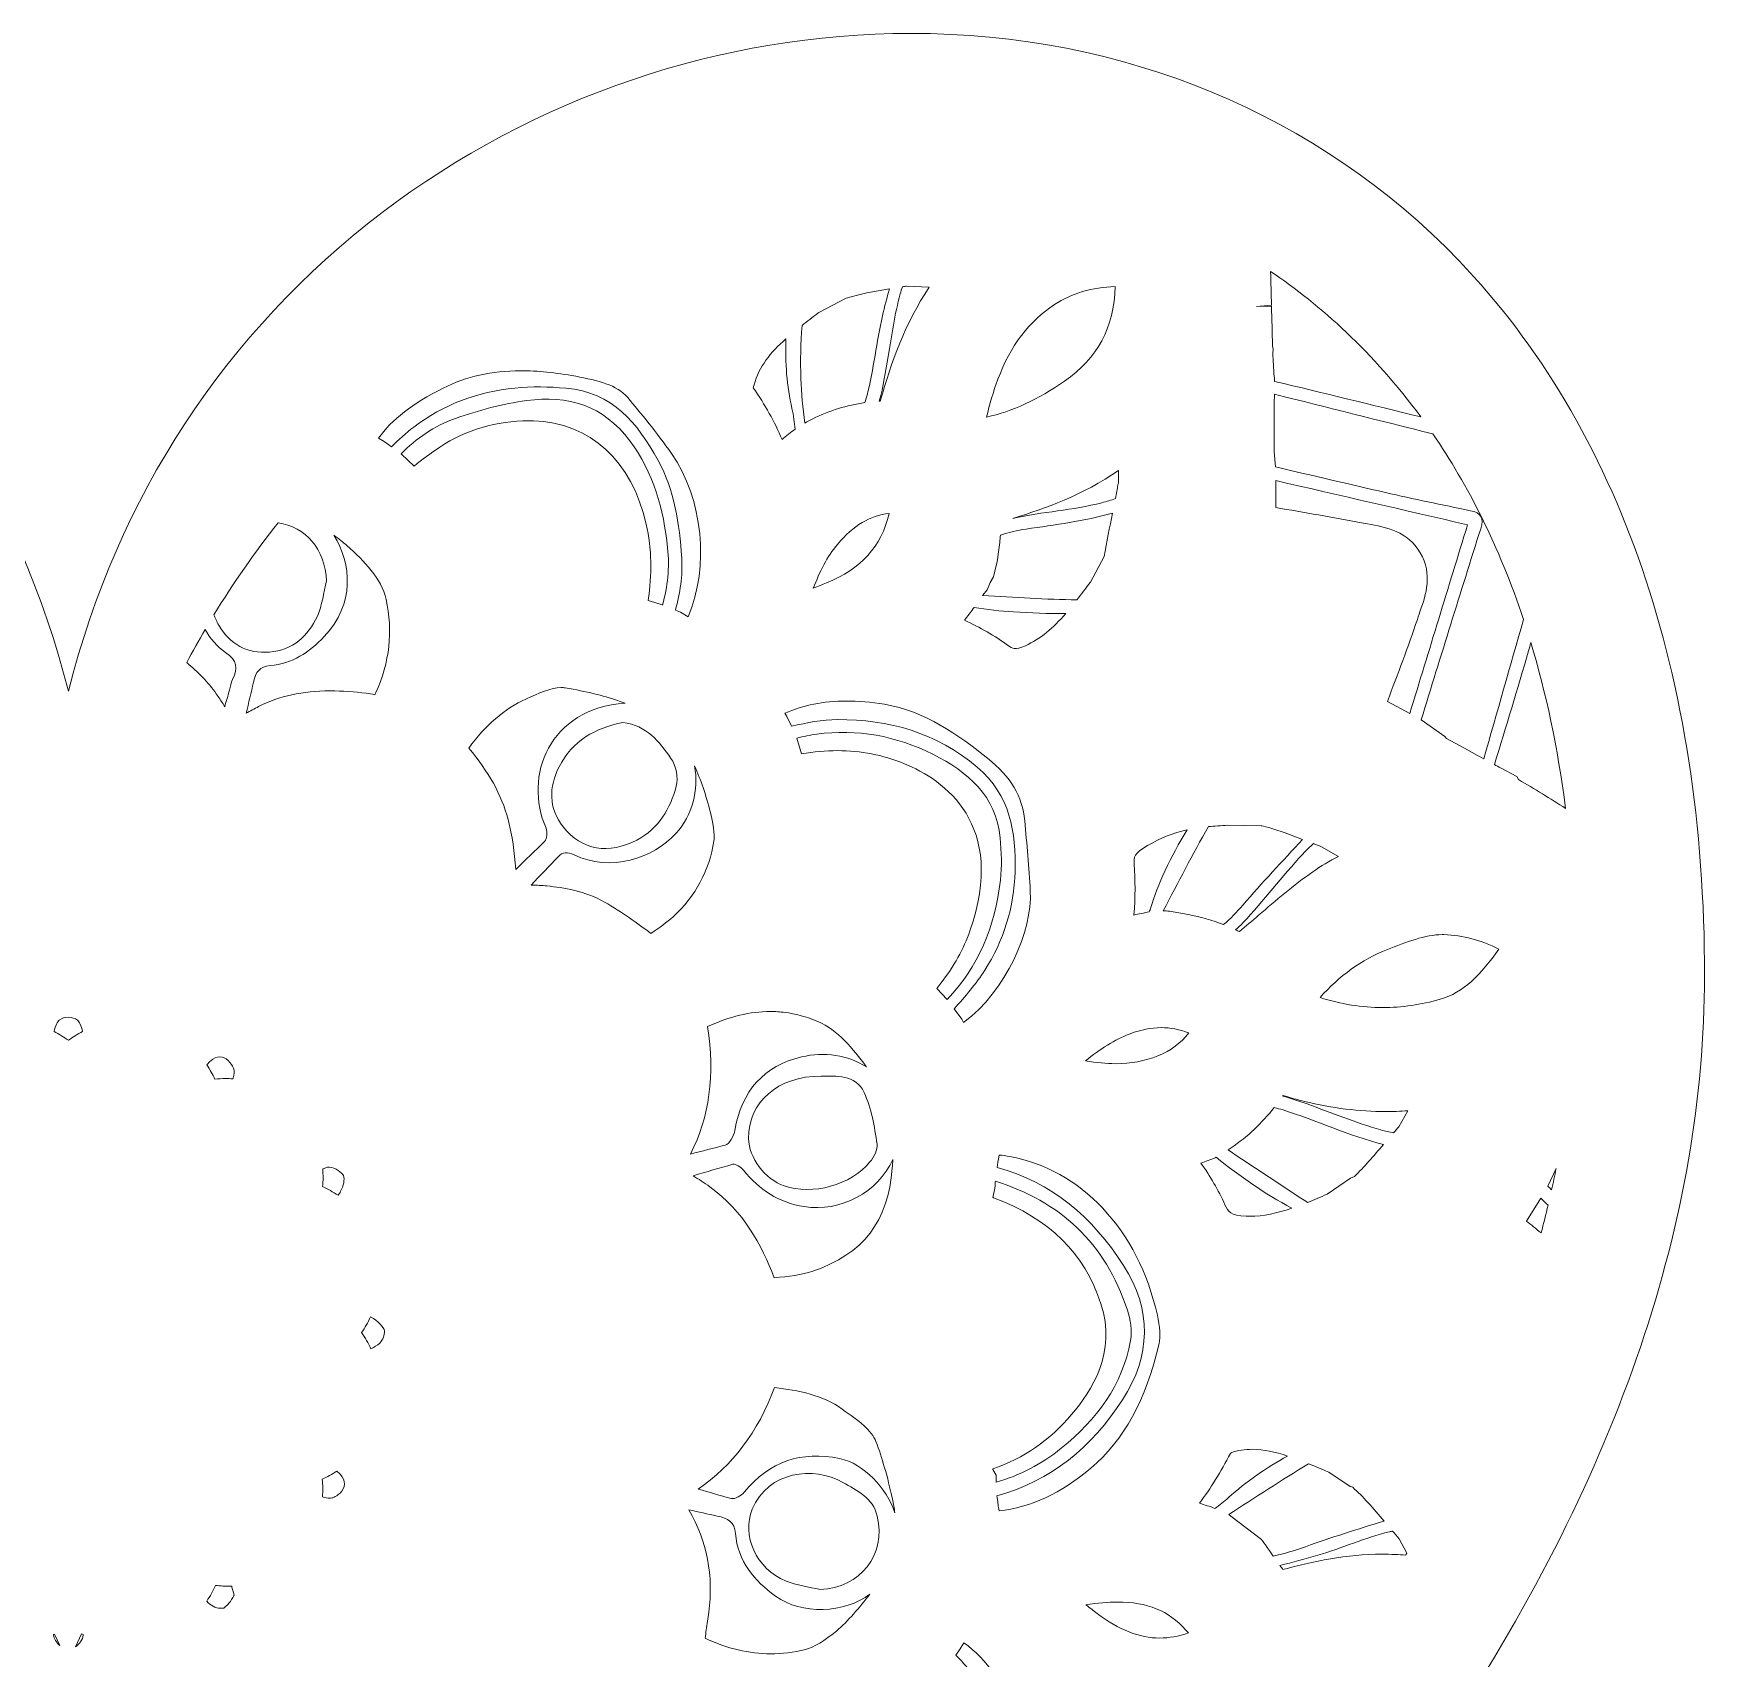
# Model space of a CAD drawing. Extents: x 12 to 8996, y -931 to -69.
# Drawn here: x 7353.6 to 7852.4, y -554 to -68.6 of the extents above; entities that cross this region are included whole.
import ezdxf

# ---------------------------------------------------------------- set-up
doc = ezdxf.new("R2010")
doc.units = 0
doc.header["$MEASUREMENT"] = 0
doc.layers.add('Layer 1', color=7, linetype='Continuous')

msp = doc.modelspace()

# ---------------------------------------------------------------- linework, layer by layer
at = {"layer": 'Layer 1', "lineweight": 0}
for points, knots in [([(7779.1, -136.52), (7737.12, -92.73), (7678.98, -68.61), (7615.41, -68.61), (7559.01, -68.61), (7502.99, -87.62), (7457.65, -122.14), (7410.88, -157.75), (7378.64, -207.02), (7364, -265.08), (7349.36, -207.03), (7317.12, -157.77), (7270.34, -122.15), (7225.01, -87.64), (7168.98, -68.62), (7112.59, -68.61), (7112.59, -68.61), (7112.54, -68.61), (7112.54, -68.61), (7048.99, -68.61), (6990.87, -92.72), (6948.89, -136.51), (6900.95, -186.52), (6875.61, -260.36), (6875.61, -350.03), (6875.61, -422.61), (6901.29, -498.34), (6951.94, -575.11), (6992.37, -636.41), (7048.73, -698.52), (7119.45, -759.71), (7239.78, -863.84), (7361.71, -930.15), (7362.92, -930.81), (7362.92, -930.81), (7364, -931.39), (7364, -931.39), (7364, -931.39), (7365.07, -930.81), (7365.07, -930.81), (7366.29, -930.15), (7488.22, -863.84), (7608.55, -759.71), (7679.27, -698.52), (7735.63, -636.41), (7776.06, -575.11), (7826.71, -498.34), (7852.39, -422.61), (7852.39, -350.03), (7852.39, -260.37), (7827.05, -186.54), (7779.1, -136.52)], [0, 0, 0, 0, 1, 1, 1, 2, 2, 2, 3, 3, 3, 4, 4, 4, 5, 5, 5, 6, 6, 6, 7, 7, 7, 8, 8, 8, 9, 9, 9, 10, 10, 10, 11, 11, 11, 12, 12, 12, 13, 13, 13, 14, 14, 14, 15, 15, 15, 16, 16, 16, 17, 17, 17, 17]), ([(7614.13, -144.06), (7614.13, -144.06), (7620.99, -144.43), (7620.99, -144.43), (7613.7, -155.15), (7609.66, -166.94), (7606.35, -178.4), (7606.25, -178.41), (7606.15, -178.41), (7606.05, -178.42), (7607.27, -174.05), (7607.91, -169.57), (7608.68, -165.12), (7609.76, -158.86), (7610.64, -152.53), (7612.3, -146.42), (7612.5, -145.68), (7612.72, -144.96), (7612.96, -144.26), (7613.35, -144.19), (7613.75, -144.13), (7614.13, -144.06)], [0, 0, 0, 0, 1, 1, 1, 2, 2, 2, 3, 3, 3, 4, 4, 4, 5, 5, 5, 6, 6, 6, 7, 7, 7, 7]), ([(7661.33, -172.45), (7653.42, -177.97), (7645.76, -181.52), (7638.08, -183.21), (7638.95, -179.43), (7640.08, -175.64), (7641.48, -171.87), (7645.17, -161.93), (7650.85, -154.44), (7658.37, -149.58), (7663.55, -146.24), (7669.5, -144.47), (7676.51, -144.2), (7676.03, -156.69), (7671.25, -165.51), (7661.33, -172.45)], [0, 0, 0, 0, 1, 1, 1, 2, 2, 2, 3, 3, 3, 4, 4, 4, 5, 5, 5, 5]), ([(7724.06, -172.55), (7724.06, -172.55), (7724.07, -172.16), (7724.07, -172.16), (7724.07, -172.16), (7723.98, -171.51), (7723.98, -171.51), (7723.92, -171.03), (7723.85, -170.55), (7723.82, -170.11), (7723.79, -169.62), (7723.78, -169.14), (7723.76, -168.62), (7723.73, -167.78), (7723.69, -166.93), (7723.63, -166.09), (7723.59, -165.48), (7723.54, -164.83), (7723.55, -164.24), (7723.55, -164.24), (7723.59, -162.88), (7723.59, -162.88), (7723.59, -162.88), (7723.42, -161.9), (7723.42, -161.9), (7723.35, -157.97), (7723.24, -154.05), (7723.13, -150.04), (7723.13, -150.04), (7718.6, -150.17), (7718.6, -150.17), (7718.6, -150.17), (7723.12, -149.78), (7723.12, -149.78), (7723.03, -146.46), (7722.93, -143.07), (7722.86, -139.7), (7737.71, -149.76), (7753.5, -163.78), (7767.7, -183.17), (7753.18, -179.53), (7738.63, -176.03), (7724.06, -172.55)], [0, 0, 0, 0, 1, 1, 1, 2, 2, 2, 3, 3, 3, 4, 4, 4, 5, 5, 5, 6, 6, 6, 7, 7, 7, 8, 8, 8, 9, 9, 9, 10, 10, 10, 11, 11, 11, 12, 12, 12, 13, 13, 13, 14, 14, 14, 14]), ([(7587.75, -152.15), (7587.75, -152.15), (7588.04, -151.93), (7588.04, -151.93), (7588.04, -151.93), (7596.14, -147.72), (7596.14, -147.72), (7600.02, -146.42), (7604.61, -145.65), (7609.06, -144.92), (7608.34, -147.58), (7607.64, -150.25), (7607.02, -152.93), (7605.22, -160.79), (7604.4, -168.89), (7602.39, -176.7), (7602.2, -177.44), (7601.96, -178.17), (7601.74, -178.89), (7596.4, -179.64), (7591.2, -181.22), (7586.23, -183.7), (7585.43, -184.1), (7584.63, -184.54), (7583.85, -184.99), (7583.26, -180.53), (7582.78, -176.1), (7582.64, -171.66), (7582.47, -166.4), (7582.61, -161.1), (7583, -155.83), (7584.51, -154.64), (7586.07, -153.43), (7587.75, -152.15)], [0, 0, 0, 0, 1, 1, 1, 2, 2, 2, 3, 3, 3, 4, 4, 4, 5, 5, 5, 6, 6, 6, 7, 7, 7, 8, 8, 8, 9, 9, 9, 10, 10, 10, 11, 11, 11, 11]), ([(7579.98, -180.64), (7580.46, -182.76), (7580.78, -184.82), (7580.95, -186.84), (7579.6, -187.77), (7578.28, -188.77), (7577.03, -189.85), (7574.78, -184.62), (7571.96, -179.55), (7568.45, -174.44), (7568.48, -174.25), (7568.55, -173.96), (7568.66, -173.57), (7570.17, -168.11), (7573.5, -163.97), (7578.18, -159.82), (7577.92, -166.93), (7578.45, -173.89), (7579.98, -180.64)], [0, 0, 0, 0, 1, 1, 1, 2, 2, 2, 3, 3, 3, 4, 4, 4, 5, 5, 5, 6, 6, 6, 6]), ([(7499.04, -169.36), (7504.04, -169.36), (7509.41, -169.9), (7515.46, -171.02), (7522.04, -172.24), (7527.74, -173.55), (7530.95, -177.35), (7534.77, -181.87), (7539.71, -187.86), (7544.02, -194.07), (7553.49, -207.7), (7555.38, -227.85), (7549.03, -242.84), (7549.03, -242.84), (7546.76, -241.5), (7546.76, -241.5), (7546.76, -241.5), (7545.18, -240.86), (7545.18, -240.86), (7546.61, -235.77), (7547.44, -230.58), (7547.08, -225.22), (7546.41, -215.18), (7544.98, -205.15), (7540.03, -196.13), (7533.95, -185.08), (7526.35, -175.66), (7512.52, -174.55), (7507.47, -174.15), (7502.33, -174.03), (7497.31, -174.52), (7486.23, -175.6), (7475.95, -179.43), (7467.14, -186.16), (7464.79, -187.96), (7462.6, -189.98), (7460.43, -192.08), (7460.43, -192.08), (7458.26, -190.48), (7458.26, -190.48), (7458.26, -190.48), (7456.56, -189.52), (7456.56, -189.52), (7460.62, -183.9), (7466.75, -179.17), (7475.83, -174.56), (7482.71, -171.06), (7490.31, -169.36), (7499.04, -169.36)], [0, 0, 0, 0, 1, 1, 1, 2, 2, 2, 3, 3, 3, 4, 4, 4, 5, 5, 5, 6, 6, 6, 7, 7, 7, 8, 8, 8, 9, 9, 9, 10, 10, 10, 11, 11, 11, 12, 12, 12, 13, 13, 13, 14, 14, 14, 15, 15, 15, 16, 16, 16, 16]), ([(7479.56, -183.59), (7486.45, -181.19), (7493.63, -179.22), (7500.84, -178.25), (7513.05, -176.61), (7523.71, -179.66), (7531.56, -190.25), (7538.67, -199.85), (7541.66, -210.6), (7542.88, -222.24), (7543.51, -228.21), (7542.83, -233.84), (7541.38, -239.32), (7541.38, -239.32), (7541.35, -239.3), (7541.35, -239.3), (7541.35, -239.3), (7537.02, -238), (7537.02, -238), (7538.31, -230.23), (7538.14, -222.57), (7536.49, -215.19), (7532.28, -196.3), (7519.69, -184.76), (7502.82, -184.33), (7502.38, -184.32), (7501.93, -184.31), (7501.49, -184.31), (7491.79, -184.31), (7482.83, -186.95), (7474.88, -192.15), (7472.11, -193.96), (7469.55, -195.93), (7467.23, -197.82), (7467.23, -197.82), (7463.42, -194.28), (7463.42, -194.28), (7463.42, -194.28), (7463.3, -194.19), (7463.3, -194.19), (7467.91, -189.57), (7473.16, -185.82), (7479.56, -183.59)], [0, 0, 0, 0, 1, 1, 1, 2, 2, 2, 3, 3, 3, 4, 4, 4, 5, 5, 5, 6, 6, 6, 7, 7, 7, 8, 8, 8, 9, 9, 9, 10, 10, 10, 11, 11, 11, 12, 12, 12, 13, 13, 13, 14, 14, 14, 14]), ([(7798.35, -243.64), (7794.4, -257.49), (7790.45, -271.35), (7786.48, -285.25), (7786.48, -285.25), (7784.63, -284.24), (7784.63, -284.24), (7784.63, -284.24), (7780.55, -282.02), (7780.55, -282.02), (7780.55, -282.02), (7775.38, -279.17), (7775.38, -279.17), (7775.38, -279.17), (7774.9, -278.6), (7774.9, -278.6), (7774.9, -278.6), (7767.8, -273.6), (7767.8, -273.6), (7773.68, -254.56), (7779.56, -235.52), (7785.59, -216.53), (7786.64, -213.22), (7785.7, -211.81), (7782.47, -211.15), (7774, -209.42), (7765.55, -207.65), (7757.13, -205.72), (7746.23, -203.22), (7735.34, -200.65), (7724.31, -198.06), (7724.31, -198.06), (7723.97, -193.61), (7723.97, -193.61), (7723.97, -193.61), (7723.97, -179.18), (7723.97, -179.18), (7723.97, -179.18), (7724.01, -176.36), (7724.01, -176.36), (7739.78, -180.32), (7755.53, -184.27), (7771.29, -188.23), (7781.68, -203.42), (7791.06, -221.69), (7798.35, -243.64)], [0, 0, 0, 0, 1, 1, 1, 2, 2, 2, 3, 3, 3, 4, 4, 4, 5, 5, 5, 6, 6, 6, 7, 7, 7, 8, 8, 8, 9, 9, 9, 10, 10, 10, 11, 11, 11, 12, 12, 12, 13, 13, 13, 14, 14, 14, 15, 15, 15, 15]), ([(7677.42, -202.89), (7677.42, -202.89), (7677.3, -203.34), (7677.3, -203.34), (7677.3, -203.34), (7677.14, -204.31), (7677.14, -204.31), (7677.14, -204.31), (7676.53, -207.53), (7676.53, -207.53), (7675.28, -207.98), (7673.94, -208.39), (7672.48, -208.78), (7663.87, -211.05), (7654.76, -211.44), (7645.94, -213.47), (7646.04, -213.43), (7646.12, -213.37), (7646.22, -213.34), (7655.41, -210.58), (7666.77, -206.54), (7677.49, -199.14), (7677.49, -199.45), (7677.5, -199.76), (7677.5, -200.08), (7677.5, -200.97), (7677.5, -202.46), (7677.42, -202.89)], [0, 0, 0, 0, 1, 1, 1, 2, 2, 2, 3, 3, 3, 4, 4, 4, 5, 5, 5, 6, 6, 6, 7, 7, 7, 8, 8, 8, 9, 9, 9, 9]), ([(7781.64, -215.36), (7775.89, -234.14), (7770.18, -252.81), (7764.4, -271.73), (7764.4, -271.73), (7757.71, -268.13), (7757.71, -268.13), (7760.89, -259.8), (7763.9, -251.91), (7766.66, -243.61), (7766.94, -242.76), (7767.52, -241.08), (7767.52, -241.08), (7769.2, -236.22), (7771.29, -230.18), (7767.55, -223.76), (7763.78, -217.3), (7757.4, -216.12), (7751.78, -215.08), (7751.78, -215.08), (7750, -214.75), (7750, -214.75), (7741.44, -213.13), (7732.84, -211.67), (7724.37, -210.23), (7724.37, -210.23), (7724.37, -202.16), (7724.37, -202.16), (7743.77, -206.63), (7762.73, -211), (7781.64, -215.36)], [0, 0, 0, 0, 1, 1, 1, 2, 2, 2, 3, 3, 3, 4, 4, 4, 5, 5, 5, 6, 6, 6, 7, 7, 7, 8, 8, 8, 9, 9, 9, 10, 10, 10, 10]), ([(7608.99, -211.97), (7608.99, -211.99), (7608.98, -212.01), (7608.98, -212.03), (7606.7, -221.82), (7600.59, -228.59), (7590.29, -232.73), (7589.04, -233.23), (7587.73, -233.75), (7586.34, -234.28), (7588.28, -229.36), (7590.5, -224.87), (7593.58, -221.22), (7598.4, -215.53), (7603.24, -212.6), (7608.99, -211.97)], [0, 0, 0, 0, 1, 1, 1, 2, 2, 2, 3, 3, 3, 4, 4, 4, 5, 5, 5, 5]), ([(7673.14, -224.84), (7673.14, -224.84), (7669.06, -232.53), (7669.06, -232.53), (7667.68, -234.39), (7666.37, -236.13), (7665.07, -237.79), (7655.81, -237.63), (7646.51, -237.09), (7636.9, -236.49), (7636.9, -236.49), (7636.96, -236.35), (7636.96, -236.35), (7637.33, -235.9), (7638.4, -234.62), (7638.4, -234.62), (7638.4, -234.62), (7639.2, -232.58), (7639.2, -232.58), (7639.2, -232.58), (7640.12, -230.88), (7640.12, -230.88), (7640.12, -230.88), (7640.51, -229.21), (7640.51, -229.21), (7640.51, -229.21), (7640.86, -227.95), (7640.86, -227.95), (7641.29, -226.42), (7641.42, -225.13), (7641.51, -224.24), (7641.51, -224.24), (7641.53, -224.11), (7641.53, -224.11), (7641.53, -224.11), (7641.68, -223.46), (7641.68, -223.46), (7641.68, -223.46), (7641.99, -220.65), (7641.99, -220.65), (7642.07, -219.83), (7642.15, -219.15), (7642.21, -218.49), (7644.68, -217.67), (7647.24, -217.04), (7649.92, -216.64), (7658.51, -215.35), (7667.16, -214.24), (7675.69, -211.88), (7674.8, -216.12), (7673.91, -220.46), (7673.14, -224.84)], [0, 0, 0, 0, 1, 1, 1, 2, 2, 2, 3, 3, 3, 4, 4, 4, 5, 5, 5, 6, 6, 6, 7, 7, 7, 8, 8, 8, 9, 9, 9, 10, 10, 10, 11, 11, 11, 12, 12, 12, 13, 13, 13, 14, 14, 14, 15, 15, 15, 16, 16, 16, 17, 17, 17, 17]), ([(7426.6, -214.75), (7434.82, -215.98), (7440.59, -222.6), (7441.08, -232.11), (7440.19, -235.64), (7439.8, -239.39), (7438.32, -242.64), (7435.59, -248.62), (7430.98, -252.78), (7424.09, -253.38), (7417.38, -253.95), (7412.14, -250.99), (7408.88, -245.29), (7408.3, -244.28), (7407.85, -243.25), (7407.47, -242.22), (7413.2, -232.82), (7419.59, -223.64), (7426.6, -214.75)], [0, 0, 0, 0, 1, 1, 1, 2, 2, 2, 3, 3, 3, 4, 4, 4, 5, 5, 5, 6, 6, 6, 6]), ([(7458.83, -237.63), (7460.94, -247.16), (7459.93, -256.33), (7455.72, -265.66), (7455.65, -265.81), (7455.58, -265.97), (7455.51, -266.13), (7454.63, -265.88), (7453.75, -265.71), (7452.88, -265.63), (7449.5, -265.29), (7445.85, -264.98), (7442.1, -264.98), (7433.85, -264.98), (7427.08, -266.46), (7420.8, -269.64), (7419.52, -270.29), (7418.27, -270.97), (7417.06, -271.65), (7417.83, -268.57), (7418.57, -265.49), (7419.24, -262.41), (7419.92, -259.29), (7421.09, -257.66), (7424.25, -257.39), (7430.85, -256.83), (7435.91, -253.5), (7440.38, -248.75), (7449.57, -238.97), (7448.57, -227.03), (7443.26, -218.47), (7444.68, -219.51), (7446.01, -220.54), (7447.16, -221.59), (7452.3, -226.25), (7457.44, -231.34), (7458.83, -237.63)], [0, 0, 0, 0, 1, 1, 1, 2, 2, 2, 3, 3, 3, 4, 4, 4, 5, 5, 5, 6, 6, 6, 7, 7, 7, 8, 8, 8, 9, 9, 9, 10, 10, 10, 11, 11, 11, 12, 12, 12, 12]), ([(7649.65, -251.47), (7648.05, -252.18), (7647.1, -252.33), (7646.58, -252.33), (7646.34, -252.33), (7645.78, -252.33), (7644.67, -251.53), (7640.51, -248.52), (7636.09, -245.96), (7631.46, -243.88), (7632.43, -242.66), (7633.28, -241.51), (7634.1, -240.39), (7634.1, -240.39), (7634.33, -240.08), (7634.33, -240.08), (7638.26, -240.63), (7642.18, -241.2), (7646.12, -241.38), (7651.27, -241.63), (7656.45, -241.93), (7661.71, -241.88), (7657.95, -246.18), (7654.19, -249.46), (7649.65, -251.47)], [0, 0, 0, 0, 1, 1, 1, 2, 2, 2, 3, 3, 3, 4, 4, 4, 5, 5, 5, 6, 6, 6, 7, 7, 7, 8, 8, 8, 8]), ([(7404.83, -246.64), (7406.37, -249.39), (7408.39, -251.78), (7410.91, -253.52), (7414.42, -255.95), (7414.72, -258.17), (7413.03, -261.52), (7412.53, -262.51), (7412.42, -263.69), (7412.1, -264.78), (7411.62, -266.41), (7411.14, -268.05), (7410.66, -269.68), (7410.49, -269.41), (7410.34, -269.13), (7410.17, -268.86), (7409.54, -267.84), (7408.87, -266.84), (7408.16, -265.85), (7405.64, -262.35), (7402.73, -259.28), (7399.32, -256.52), (7401.07, -253.2), (7402.92, -249.91), (7404.83, -246.64)], [0, 0, 0, 0, 1, 1, 1, 2, 2, 2, 3, 3, 3, 4, 4, 4, 5, 5, 5, 6, 6, 6, 7, 7, 7, 8, 8, 8, 8]), ([(7800.54, -250.54), (7805.02, -265.4), (7808.59, -281.83), (7810.89, -300.07), (7806.37, -297.19), (7801.7, -294.22), (7796.86, -291.47), (7796.86, -291.47), (7796.31, -290.49), (7796.31, -290.49), (7796.31, -290.49), (7791.52, -287.98), (7791.52, -287.98), (7790.89, -287.66), (7790.26, -287.32), (7789.64, -286.99), (7793.14, -275.71), (7796.55, -264.4), (7799.83, -253.05), (7800.08, -252.21), (7800.3, -251.37), (7800.54, -250.54)], [0, 0, 0, 0, 1, 1, 1, 2, 2, 2, 3, 3, 3, 4, 4, 4, 5, 5, 5, 6, 6, 6, 7, 7, 7, 7]), ([(7500.73, -267.32), (7504.2, -265.7), (7508.14, -263.97), (7511.08, -263.97), (7511.51, -263.97), (7511.94, -264.01), (7512.34, -264.07), (7518.7, -265.16), (7523.64, -266.36), (7527.87, -267.82), (7528.63, -268.09), (7529.4, -268.37), (7530.16, -268.65), (7507.44, -270.22), (7499.8, -290.47), (7506.58, -305.97), (7507.06, -307.05), (7506.91, -309.18), (7506.16, -309.92), (7503.3, -312.74), (7500.42, -315.51), (7497.55, -318.26), (7497.14, -313.13), (7496.58, -308.31), (7495.25, -303.35), (7493.27, -295.97), (7489.42, -288.99), (7483.52, -282.1), (7488.5, -275.18), (7494.03, -270.45), (7500.73, -267.32)], [0, 0, 0, 0, 1, 1, 1, 2, 2, 2, 3, 3, 3, 4, 4, 4, 5, 5, 5, 6, 6, 6, 7, 7, 7, 8, 8, 8, 9, 9, 9, 10, 10, 10, 10]), ([(7631.24, -364.04), (7631.24, -364.04), (7630.65, -362.99), (7630.65, -362.99), (7630.65, -362.99), (7628.4, -359.91), (7628.4, -359.91), (7631.75, -356.19), (7634.93, -352.46), (7637.56, -348.37), (7643.18, -339.66), (7646.28, -329.52), (7646.58, -318.96), (7646.92, -307.18), (7645.16, -296.15), (7635.28, -287.76), (7623.16, -277.46), (7608.81, -273.41), (7593.57, -273.55), (7589.02, -273.59), (7584.48, -274.45), (7579.84, -275.53), (7579.84, -275.53), (7578.46, -272.6), (7578.46, -272.6), (7578.46, -272.6), (7577.91, -271.67), (7577.91, -271.67), (7583.35, -269.2), (7589.38, -267.99), (7596.18, -267.99), (7599.73, -267.99), (7603.57, -268.32), (7607.61, -268.98), (7619.54, -270.92), (7629.83, -278.2), (7638.32, -285.06), (7645.44, -290.8), (7648.77, -296.41), (7649.46, -303.79), (7650.09, -310.61), (7650.75, -317.65), (7651.14, -324.74), (7651.79, -336.54), (7643.9, -354.51), (7631.24, -364.04)], [0, 0, 0, 0, 1, 1, 1, 2, 2, 2, 3, 3, 3, 4, 4, 4, 5, 5, 5, 6, 6, 6, 7, 7, 7, 8, 8, 8, 9, 9, 9, 10, 10, 10, 11, 11, 11, 12, 12, 12, 13, 13, 13, 14, 14, 14, 15, 15, 15, 15]), ([(7543.88, -285.12), (7545.39, -287.26), (7546.12, -290.93), (7545.46, -293.44), (7543.67, -300.14), (7540.27, -306.07), (7533.72, -309.5), (7525.31, -313.9), (7517.26, -312.61), (7511.73, -305.59), (7507.24, -299.9), (7507.45, -293.69), (7510.48, -287.66), (7514.4, -279.84), (7521.34, -276.01), (7529.55, -274.43), (7536.63, -275.22), (7540.44, -280.21), (7543.88, -285.12)], [0, 0, 0, 0, 1, 1, 1, 2, 2, 2, 3, 3, 3, 4, 4, 4, 5, 5, 5, 6, 6, 6, 6]), ([(7626.31, -357.1), (7626.31, -357.1), (7623.25, -353.8), (7623.25, -353.8), (7623.67, -353.3), (7624.08, -352.8), (7624.46, -352.3), (7628.31, -347.29), (7631.3, -341.88), (7633.11, -336.67), (7644.22, -304.71), (7625.51, -291.6), (7613.37, -286.63), (7607.17, -284.1), (7600.53, -282.81), (7593.63, -282.81), (7590.13, -282.81), (7586.51, -283.15), (7582.82, -283.81), (7582.82, -283.81), (7581.42, -279.1), (7581.42, -279.1), (7583.39, -278.58), (7585.37, -278.14), (7587.37, -277.88), (7599.43, -276.25), (7611.09, -278.39), (7622.06, -283.91), (7632.56, -289.2), (7640.91, -296.24), (7642.12, -308.88), (7642.52, -313.05), (7642.71, -317.34), (7642.23, -321.49), (7640.59, -335.48), (7635.55, -347.51), (7626.31, -357.1)], [0, 0, 0, 0, 1, 1, 1, 2, 2, 2, 3, 3, 3, 4, 4, 4, 5, 5, 5, 6, 6, 6, 7, 7, 7, 8, 8, 8, 9, 9, 9, 10, 10, 10, 11, 11, 11, 12, 12, 12, 12]), ([(7556.68, -309.81), (7555.32, -318.66), (7551.22, -326.28), (7544.52, -332.43), (7542.71, -334.08), (7540.39, -335.69), (7537.88, -337.4), (7534, -334.43), (7529.25, -331.03), (7524.04, -328.04), (7518.26, -324.73), (7511.81, -323.73), (7506.83, -323.23), (7505.37, -323.09), (7503.83, -323), (7502.16, -322.95), (7504.85, -320.11), (7507.52, -317.3), (7510.2, -314.5), (7511.55, -313.09), (7512.9, -312.91), (7514.99, -313.93), (7525.64, -319.12), (7538.62, -315.13), (7545.41, -307.49), (7550.22, -302.09), (7552.22, -294.54), (7550.91, -287.38), (7552.73, -291.39), (7554.3, -295.96), (7555.67, -301.32), (7556.93, -306.24), (7556.84, -308.75), (7556.68, -309.81)], [0, 0, 0, 0, 1, 1, 1, 2, 2, 2, 3, 3, 3, 4, 4, 4, 5, 5, 5, 6, 6, 6, 7, 7, 7, 8, 8, 8, 9, 9, 9, 10, 10, 10, 11, 11, 11, 11]), ([(7682.03, -331.91), (7682.55, -326.51), (7682.42, -321.46), (7682.15, -316.71), (7682.04, -314.65), (7681.98, -313.51), (7686.12, -311.17), (7690.32, -308.79), (7693.73, -307.36), (7697.93, -306.45), (7693.07, -314.36), (7689.01, -323.14), (7687.09, -329.67), (7686.95, -330.13), (7686.78, -330.56), (7686.63, -331), (7685.09, -331.25), (7683.55, -331.54), (7682.03, -331.91)], [0, 0, 0, 0, 1, 1, 1, 2, 2, 2, 3, 3, 3, 4, 4, 4, 5, 5, 5, 6, 6, 6, 6]), ([(7708.84, -334.78), (7705.46, -333.43), (7701.92, -332.41), (7698.27, -331.77), (7698.27, -331.77), (7692.64, -330.79), (7692.64, -330.79), (7692.04, -330.69), (7691.43, -330.66), (7690.82, -330.63), (7695.23, -322.22), (7699.59, -313.76), (7704.29, -305.51), (7706.05, -305.34), (7707.97, -305.21), (7710.13, -305.11), (7710.13, -305.11), (7720.02, -305.29), (7720.02, -305.29), (7720.21, -305.3), (7720.96, -305.36), (7722.32, -305.76), (7725.51, -306.72), (7728.86, -307.98), (7732.4, -309.33), (7726.38, -315.79), (7720.38, -322.27), (7714.59, -328.93), (7712.75, -331.04), (7710.84, -333.01), (7708.84, -334.78)], [0, 0, 0, 0, 1, 1, 1, 2, 2, 2, 3, 3, 3, 4, 4, 4, 5, 5, 5, 6, 6, 6, 7, 7, 7, 8, 8, 8, 9, 9, 9, 10, 10, 10, 10]), ([(7738.06, -311.49), (7738.06, -311.49), (7743.08, -314.4), (7743.08, -314.4), (7740.41, -315.76), (7737.87, -317.29), (7735.42, -319.02), (7729.65, -323.07), (7724.42, -327.56), (7719.25, -331.99), (7717.38, -333.61), (7715.45, -335.26), (7713.53, -336.86), (7713.14, -336.68), (7712.78, -336.51), (7712.4, -336.33), (7713.13, -335.65), (7713.87, -334.98), (7714.56, -334.26), (7720.82, -327.67), (7726.28, -320.34), (7732.47, -313.69), (7733.53, -312.56), (7734.59, -311.53), (7735.66, -310.58), (7736.46, -310.88), (7737.25, -311.18), (7738.06, -311.49)], [0, 0, 0, 0, 1, 1, 1, 2, 2, 2, 3, 3, 3, 4, 4, 4, 5, 5, 5, 6, 6, 6, 7, 7, 7, 8, 8, 8, 9, 9, 9, 9]), ([(7756.33, -359.54), (7750.15, -359.54), (7743.87, -358.54), (7737.61, -356.56), (7743.32, -350.09), (7750.07, -345.27), (7757.72, -342.2), (7763.09, -340.05), (7769.22, -337.75), (7774.04, -337.75), (7774.04, -337.75), (7774.59, -337.76), (7774.59, -337.76), (7780.27, -337.99), (7785.77, -339.44), (7790.99, -342.08), (7785.49, -349.86), (7780.42, -355.07), (7773.52, -357.05), (7767.78, -358.7), (7762, -359.54), (7756.33, -359.54)], [0, 0, 0, 0, 1, 1, 1, 2, 2, 2, 3, 3, 3, 4, 4, 4, 5, 5, 5, 6, 6, 6, 7, 7, 7, 7]), ([(7364, -369.28), (7362.66, -368.35), (7361.23, -367.5), (7359.73, -366.73), (7360.15, -364.92), (7360.81, -363.72), (7361.29, -363.34), (7362.1, -362.71), (7362.94, -362.44), (7364.11, -362.44), (7365.07, -362.44), (7365.95, -362.74), (7366.71, -363.34), (7367.2, -363.72), (7367.85, -364.92), (7368.27, -366.73), (7366.77, -367.49), (7365.34, -368.35), (7364, -369.28)], [0, 0, 0, 0, 1, 1, 1, 2, 2, 2, 3, 3, 3, 4, 4, 4, 5, 5, 5, 6, 6, 6, 6]), ([(7554.78, -365.24), (7561.42, -362.2), (7567.55, -360.71), (7573.46, -360.71), (7574.94, -360.71), (7576.44, -360.81), (7577.92, -360.99), (7581, -361.37), (7584.38, -362.31), (7587.7, -363.71), (7593.59, -366.18), (7598.31, -371.91), (7602.14, -377.18), (7602.17, -377.22), (7602.19, -377.25), (7602.22, -377.29), (7596.7, -373.62), (7589.6, -372.72), (7582.86, -374.27), (7571.71, -376.83), (7564.86, -384.52), (7562.96, -396.22), (7562.7, -397.85), (7561.34, -400.26), (7560.03, -400.62), (7556.62, -401.55), (7553.18, -402.42), (7549.73, -403.28), (7555.37, -392.18), (7557.04, -379.63), (7554.78, -365.24)], [0, 0, 0, 0, 1, 1, 1, 2, 2, 2, 3, 3, 3, 4, 4, 4, 5, 5, 5, 6, 6, 6, 7, 7, 7, 8, 8, 8, 9, 9, 9, 10, 10, 10, 10]), ([(7667.56, -375.48), (7671.99, -371.94), (7676.25, -369.12), (7680.95, -367.34), (7684.12, -366.15), (7687.23, -365.54), (7690.18, -365.54), (7692.92, -365.54), (7695.69, -366.07), (7698.44, -367.12), (7696.11, -370.15), (7693.02, -372.44), (7689.23, -373.97), (7685.33, -375.54), (7681.18, -376.3), (7676.56, -376.3), (7673.79, -376.3), (7670.83, -376.03), (7667.56, -375.48)], [0, 0, 0, 0, 1, 1, 1, 2, 2, 2, 3, 3, 3, 4, 4, 4, 5, 5, 5, 6, 6, 6, 6]), ([(7413.08, -380.82), (7412.36, -380.78), (7411.65, -380.76), (7410.96, -380.76), (7409.89, -380.76), (7408.83, -380.81), (7407.77, -380.91), (7407.1, -379.53), (7406.3, -378.15), (7405.33, -376.69), (7405.75, -376.19), (7406.15, -375.77), (7406.54, -375.4), (7407.35, -374.66), (7408.29, -374.25), (7409.21, -374.25), (7410.14, -374.25), (7410.99, -374.64), (7411.66, -375.37), (7413.16, -377), (7414.13, -378.05), (7413.08, -380.82)], [0, 0, 0, 0, 1, 1, 1, 2, 2, 2, 3, 3, 3, 4, 4, 4, 5, 5, 5, 6, 6, 6, 7, 7, 7, 7]), ([(7603.25, -405.66), (7597.62, -412.6), (7586.12, -415.68), (7577.62, -412.77), (7571.95, -410.83), (7567.12, -404.36), (7567.04, -398.61), (7566.9, -387.83), (7575.71, -379.99), (7588.68, -379.99), (7593.06, -380.1), (7598.97, -379.39), (7601.52, -384.86), (7603.73, -389.6), (7604.57, -395.05), (7605.42, -400.29), (7605.69, -401.94), (7604.43, -404.19), (7603.25, -405.66)], [0, 0, 0, 0, 1, 1, 1, 2, 2, 2, 3, 3, 3, 4, 4, 4, 5, 5, 5, 6, 6, 6, 6]), ([(7761.14, -395.12), (7760.6, -395.74), (7760.08, -396.35), (7759.55, -396.97), (7758.35, -396.74), (7757.11, -396.46), (7755.79, -396.09), (7748.31, -393.97), (7741.09, -390.93), (7733.73, -388.34), (7731.33, -387.49), (7728.92, -386.65), (7726.46, -385.97), (7726.5, -385.91), (7726.53, -385.86), (7726.57, -385.81), (7727.03, -385.94), (7727.5, -386.08), (7727.98, -386.22), (7729.63, -386.7), (7731.28, -387.17), (7732.93, -387.57), (7741.3, -389.58), (7749.44, -390.6), (7757.13, -390.6), (7759.36, -390.6), (7761.59, -390.52), (7763.81, -390.34), (7763.81, -390.34), (7761.14, -395.12), (7761.14, -395.12)], [0, 0, 0, 0, 1, 1, 1, 2, 2, 2, 3, 3, 3, 4, 4, 4, 5, 5, 5, 6, 6, 6, 7, 7, 7, 8, 8, 8, 9, 9, 9, 10, 10, 10, 10]), ([(7747.88, -410.03), (7747.88, -410.03), (7746.75, -410.49), (7746.75, -410.49), (7746.75, -410.49), (7739.74, -415.28), (7739.74, -415.28), (7737.7, -416.16), (7735.78, -416.97), (7733.92, -417.71), (7733.23, -417.31), (7732.55, -416.89), (7731.88, -416.45), (7724.68, -411.71), (7717.49, -406.93), (7710.16, -402.05), (7710.16, -402.05), (7711.12, -401.41), (7711.12, -401.41), (7715.98, -398.13), (7720.24, -394.08), (7723.89, -389.41), (7724.8, -389.63), (7725.71, -389.85), (7726.62, -390.13), (7736.58, -393.27), (7746.14, -397.79), (7756.53, -400.46), (7753.63, -403.83), (7750.83, -407.06), (7747.88, -410.03)], [0, 0, 0, 0, 1, 1, 1, 2, 2, 2, 3, 3, 3, 4, 4, 4, 5, 5, 5, 6, 6, 6, 7, 7, 7, 8, 8, 8, 9, 9, 9, 10, 10, 10, 10]), ([(7678.66, -476.7), (7687.19, -463.56), (7687.45, -449.79), (7678.98, -436.58), (7669.66, -422.05), (7657.44, -411.62), (7641.23, -407.34), (7641.39, -406.21), (7641.56, -405.1), (7641.72, -404.08), (7641.72, -404.08), (7641.8, -403.59), (7641.8, -403.59), (7642.9, -403.69), (7643.99, -403.82), (7645.01, -404.02), (7655.63, -406), (7664.97, -411.2), (7672.77, -419.5), (7680.66, -427.88), (7686.14, -438.6), (7689.07, -451.38), (7689.85, -454.79), (7690.05, -457.94), (7689.61, -459.82), (7685.62, -476.83), (7679.11, -488.68), (7669.16, -497.12), (7660.29, -504.62), (7651.3, -508.82), (7641.79, -509.86), (7641.79, -509.86), (7641.69, -509.32), (7641.69, -509.32), (7641.58, -508.71), (7641.51, -508.11), (7641.45, -507.48), (7641.38, -506.78), (7641.27, -506.09), (7641.17, -505.4), (7657.27, -500.94), (7669.47, -490.86), (7678.66, -476.7)], [0, 0, 0, 0, 1, 1, 1, 2, 2, 2, 3, 3, 3, 4, 4, 4, 5, 5, 5, 6, 6, 6, 7, 7, 7, 8, 8, 8, 9, 9, 9, 10, 10, 10, 11, 11, 11, 12, 12, 12, 13, 13, 13, 14, 14, 14, 14]), ([(7439.93, -407.74), (7440.22, -407.63), (7440.52, -407.51), (7440.82, -407.4), (7441.16, -407.26), (7441.5, -407.2), (7441.82, -407.2), (7443.76, -407.2), (7445.67, -409), (7446.13, -409.69), (7446.51, -410.96), (7446.19, -412.71), (7445.26, -414.42), (7445.04, -414.83), (7444.79, -415.23), (7444.5, -415.59), (7442.99, -414.6), (7441.46, -413.74), (7439.9, -413.01), (7440.06, -411.25), (7440.07, -409.49), (7439.93, -407.74)], [0, 0, 0, 0, 1, 1, 1, 2, 2, 2, 3, 3, 3, 4, 4, 4, 5, 5, 5, 6, 6, 6, 7, 7, 7, 7]), ([(7555.47, -413.05), (7553.82, -411.85), (7552.15, -410.78), (7550.48, -409.78), (7554.44, -408.62), (7558.39, -407.45), (7562.35, -406.35), (7563.18, -406.12), (7564.75, -407.25), (7565.49, -408.14), (7570.26, -413.93), (7575.97, -417.77), (7583.62, -419), (7594.37, -420.72), (7605.77, -414.76), (7610.09, -404.88), (7610.04, -405.74), (7609.98, -406.61), (7609.92, -407.47), (7608.79, -423.39), (7601.26, -433.17), (7586.23, -438.25), (7582.96, -439.36), (7578.99, -439.85), (7574.72, -440.25), (7570.85, -430.32), (7565.59, -420.43), (7555.47, -413.05)], [0, 0, 0, 0, 1, 1, 1, 2, 2, 2, 3, 3, 3, 4, 4, 4, 5, 5, 5, 6, 6, 6, 7, 7, 7, 8, 8, 8, 9, 9, 9, 9]), ([(7716.64, -421.88), (7716.29, -421.88), (7715.95, -421.87), (7715.61, -421.86), (7710.72, -421.67), (7710.2, -420.52), (7709.24, -418.43), (7707.24, -414.05), (7704.84, -409.9), (7702.06, -406.01), (7703.5, -405.55), (7704.92, -405.01), (7706.33, -404.37), (7706.33, -404.37), (7706.58, -404.26), (7706.58, -404.26), (7713.7, -409.92), (7721.09, -415.13), (7729.16, -419.47), (7724.78, -420.96), (7720.73, -421.88), (7716.64, -421.88)], [0, 0, 0, 0, 1, 1, 1, 2, 2, 2, 3, 3, 3, 4, 4, 4, 5, 5, 5, 6, 6, 6, 7, 7, 7, 7]), ([(7806.73, -413.93), (7806.36, -413.59), (7805.99, -413.24), (7805.62, -412.9), (7805.62, -412.9), (7808.1, -407.65), (7808.1, -407.65), (7807.67, -409.73), (7807.19, -411.83), (7806.73, -413.93)], [0, 0, 0, 0, 1, 1, 1, 2, 2, 2, 3, 3, 3, 3]), ([(7640.93, -501.31), (7640.93, -501.31), (7640.97, -499.2), (7640.97, -499.2), (7640.97, -499.2), (7639.94, -497.45), (7639.94, -497.45), (7639.93, -497.4), (7639.92, -497.34), (7639.91, -497.29), (7649.12, -494.2), (7657.03, -488.76), (7663.47, -481.09), (7669.49, -473.91), (7676.95, -462.66), (7672.21, -448), (7667.33, -432.94), (7656.85, -422.58), (7640.16, -416.32), (7640.08, -416.29), (7640.01, -416.26), (7639.93, -416.23), (7639.93, -416.23), (7640.53, -413.59), (7640.53, -413.59), (7640.53, -413.59), (7640.61, -412.64), (7640.61, -412.64), (7640.64, -412.23), (7640.68, -411.83), (7640.72, -411.43), (7659.8, -417.39), (7673.49, -429.65), (7680.11, -449.88), (7681.04, -452.72), (7681.61, -456.06), (7681.08, -458.94), (7678.6, -472.41), (7670.96, -482.6), (7660.39, -491.13), (7654.4, -495.96), (7647.93, -499.28), (7640.93, -501.31)], [0, 0, 0, 0, 1, 1, 1, 2, 2, 2, 3, 3, 3, 4, 4, 4, 5, 5, 5, 6, 6, 6, 7, 7, 7, 8, 8, 8, 9, 9, 9, 10, 10, 10, 11, 11, 11, 12, 12, 12, 13, 13, 13, 14, 14, 14, 14]), ([(7803.6, -426.84), (7802.08, -425.59), (7800.54, -424.33), (7799.27, -423.29), (7799.27, -423.29), (7803.51, -416.5), (7803.51, -416.5), (7804.23, -417.17), (7804.96, -417.85), (7805.68, -418.53), (7805.02, -421.29), (7804.34, -424.07), (7803.6, -426.84)], [0, 0, 0, 0, 1, 1, 1, 2, 2, 2, 3, 3, 3, 4, 4, 4, 4]), ([(7456.93, -459.72), (7456.21, -460.47), (7455.32, -461.05), (7454.32, -461.42), (7453.53, -459.73), (7452.6, -458.12), (7451.54, -456.6), (7452.51, -455.16), (7453.4, -453.6), (7454.22, -451.91), (7456.47, -452.99), (7458.3, -455.15), (7458.37, -456.11), (7458.43, -457.43), (7457.93, -458.68), (7456.93, -459.72)], [0, 0, 0, 0, 1, 1, 1, 2, 2, 2, 3, 3, 3, 4, 4, 4, 5, 5, 5, 5]), ([(7594.21, -494.23), (7582.81, -491.91), (7573.22, -495.01), (7565.77, -504.25), (7564.92, -505.3), (7562.93, -506.45), (7561.86, -506.15), (7558.55, -505.25), (7555.27, -504.29), (7551.98, -503.33), (7562.24, -496.37), (7569.76, -486.37), (7574.8, -473.04), (7581.94, -473.82), (7589.14, -475.25), (7595.01, -479.48), (7599.92, -483.01), (7603.79, -485.8), (7605.06, -489.14), (7606.9, -493.98), (7608.51, -499.6), (7609.98, -506.32), (7610.28, -507.73), (7610.52, -509.1), (7610.69, -510.43), (7608.22, -503.05), (7601.51, -495.72), (7594.21, -494.23)], [0, 0, 0, 0, 1, 1, 1, 2, 2, 2, 3, 3, 3, 4, 4, 4, 5, 5, 5, 6, 6, 6, 7, 7, 7, 8, 8, 8, 9, 9, 9, 9]), ([(7706.26, -509.11), (7704.71, -508.54), (7703.16, -508.02), (7701.63, -507.59), (7704.96, -503.12), (7708.01, -498.19), (7710.86, -492.67), (7710.92, -492.62), (7710.99, -492.56), (7711.05, -492.51), (7713.12, -491.8), (7715.2, -491.46), (7717.39, -491.46), (7720.69, -491.46), (7724.23, -492.26), (7727.95, -493.48), (7721.53, -496.94), (7715.65, -501.11), (7710.29, -505.89), (7708.97, -507.07), (7707.62, -508.13), (7706.26, -509.11)], [0, 0, 0, 0, 1, 1, 1, 2, 2, 2, 3, 3, 3, 4, 4, 4, 5, 5, 5, 6, 6, 6, 7, 7, 7, 7]), ([(7445.09, -504.57), (7443.67, -505.86), (7442.77, -506.04), (7442, -506.04), (7441.37, -506.04), (7440.65, -505.91), (7439.87, -505.65), (7439.98, -503.89), (7439.95, -502.12), (7439.79, -500.38), (7441.26, -499.69), (7442.71, -498.89), (7444.14, -497.99), (7444.54, -498.33), (7444.9, -498.66), (7445.2, -498.98), (7446.01, -499.83), (7446.44, -500.84), (7446.41, -501.85), (7446.37, -502.87), (7445.92, -503.81), (7445.09, -504.57)], [0, 0, 0, 0, 1, 1, 1, 2, 2, 2, 3, 3, 3, 4, 4, 4, 5, 5, 5, 6, 6, 6, 7, 7, 7, 7]), ([(7568.14, -509.37), (7573, -497.89), (7586.39, -496.41), (7595.13, -501.35), (7599.38, -503.75), (7604.17, -505.96), (7605.45, -511.46), (7608.14, -523.05), (7600.4, -532.76), (7588.41, -533.36), (7585, -532.54), (7581.44, -532.11), (7578.22, -530.82), (7569.23, -527.24), (7564.91, -517), (7568.14, -509.37)], [0, 0, 0, 0, 1, 1, 1, 2, 2, 2, 3, 3, 3, 4, 4, 4, 5, 5, 5, 5]), ([(7720.19, -518.44), (7720.19, -518.44), (7710.97, -511.42), (7710.97, -511.42), (7710.97, -511.42), (7710.35, -510.97), (7710.35, -510.97), (7718.26, -505.86), (7726.12, -500.65), (7734.17, -495.78), (7735.84, -496.45), (7737.54, -497.15), (7739.27, -497.87), (7739.27, -497.87), (7740.26, -498.29), (7740.26, -498.29), (7740.26, -498.29), (7746.62, -502.53), (7746.62, -502.53), (7746.62, -502.53), (7747.37, -502.8), (7747.37, -502.8), (7750.45, -505.52), (7753.49, -509.1), (7756.72, -512.91), (7748.85, -515.3), (7741.01, -517.77), (7733.28, -520.55), (7730.06, -521.71), (7726.86, -522.68), (7723.67, -523.35), (7721.98, -520.96), (7720.19, -518.44), (7720.19, -518.44)], [0, 0, 0, 0, 1, 1, 1, 2, 2, 2, 3, 3, 3, 4, 4, 4, 5, 5, 5, 6, 6, 6, 7, 7, 7, 8, 8, 8, 9, 9, 9, 10, 10, 10, 11, 11, 11, 11]), ([(7593.24, -545.74), (7589.86, -548.59), (7586.48, -550.6), (7583.99, -551.23), (7580.53, -552.11), (7577.05, -552.56), (7573.63, -552.56), (7567.24, -552.56), (7560.67, -550.98), (7554.07, -547.86), (7554.29, -546.21), (7554.53, -544.54), (7554.77, -542.81), (7554.77, -542.81), (7555.15, -540.13), (7555.15, -540.13), (7556.65, -529.3), (7554.64, -519.01), (7549.25, -509.5), (7552.05, -510.17), (7554.86, -510.82), (7557.67, -511.4), (7560.9, -512.06), (7562.82, -513.18), (7563.12, -516.59), (7563.85, -524.91), (7568.66, -530.65), (7575.11, -535.33), (7582.9, -540.99), (7595.65, -540.43), (7603.28, -534.75), (7600.05, -538.79), (7596.73, -542.81), (7593.24, -545.74)], [0, 0, 0, 0, 1, 1, 1, 2, 2, 2, 3, 3, 3, 4, 4, 4, 5, 5, 5, 6, 6, 6, 7, 7, 7, 8, 8, 8, 9, 9, 9, 10, 10, 10, 11, 11, 11, 11]), ([(7761.21, -518.16), (7761.21, -518.16), (7763.51, -522.53), (7763.51, -522.53), (7763.41, -522.72), (7763.31, -522.9), (7763.2, -523.09), (7762.17, -523), (7761.13, -522.93), (7760.08, -522.88), (7758.76, -522.81), (7757.43, -522.77), (7756.11, -522.77), (7745.59, -522.77), (7735.4, -524.98), (7726.53, -527.38), (7726.38, -527.18), (7726.06, -526.73), (7725.64, -526.14), (7729.44, -525.2), (7733.22, -524.2), (7736.97, -523.08), (7744.15, -520.94), (7751.09, -517.92), (7758.33, -516.09), (7758.65, -516.01), (7758.96, -515.96), (7759.27, -515.89), (7759.92, -516.65), (7760.55, -517.4), (7761.21, -518.16)], [0, 0, 0, 0, 1, 1, 1, 2, 2, 2, 3, 3, 3, 4, 4, 4, 5, 5, 5, 6, 6, 6, 7, 7, 7, 8, 8, 8, 9, 9, 9, 10, 10, 10, 10]), ([(7407.95, -532.11), (7409.44, -532.29), (7410.85, -532.37), (7412.24, -532.37), (7412.4, -532.37), (7412.57, -532.37), (7412.74, -532.37), (7412.75, -532.42), (7412.76, -532.47), (7412.78, -532.52), (7412.96, -533.24), (7413.17, -534.07), (7413.45, -534.99), (7413.36, -535.2), (7413.24, -535.46), (7413.07, -535.76), (7412.16, -537.39), (7410.98, -538.45), (7410.42, -538.88), (7410.07, -538.93), (7409.75, -538.95), (7409.45, -538.95), (7407.84, -538.95), (7406.43, -538.03), (7405.29, -536.86), (7406.31, -535.28), (7407.2, -533.7), (7407.95, -532.11)], [0, 0, 0, 0, 1, 1, 1, 2, 2, 2, 3, 3, 3, 4, 4, 4, 5, 5, 5, 6, 6, 6, 7, 7, 7, 8, 8, 8, 9, 9, 9, 9]), ([(7677.2, -537.09), (7686.13, -537.09), (7692.23, -539.59), (7697.6, -545.45), (7697.87, -545.73), (7698.11, -546), (7698.33, -546.26), (7695.41, -547.31), (7692.53, -547.84), (7689.74, -547.84), (7683.79, -547.84), (7677.52, -545.37), (7671.11, -540.5), (7670.03, -539.68), (7668.92, -538.81), (7667.75, -537.89), (7671.25, -537.35), (7674.36, -537.09), (7677.2, -537.09)], [0, 0, 0, 0, 1, 1, 1, 2, 2, 2, 3, 3, 3, 4, 4, 4, 5, 5, 5, 6, 6, 6, 6]), ([(7359.57, -546.79), (7359.66, -546.75), (7359.75, -546.7), (7359.85, -546.66), (7359.85, -546.66), (7361.42, -550.07), (7361.42, -550.07), (7360.48, -549.23), (7359.63, -548), (7359.58, -547.02), (7359.58, -546.94), (7359.57, -546.87), (7359.57, -546.79)], [0, 0, 0, 0, 1, 1, 1, 2, 2, 2, 3, 3, 3, 4, 4, 4, 4]), ([(7366.1, -550.48), (7366.1, -550.48), (7367.97, -546.56), (7367.97, -546.56), (7368.12, -546.64), (7368.27, -546.71), (7368.43, -546.79), (7368.43, -546.87), (7368.42, -546.94), (7368.42, -547.02), (7368.36, -548.24), (7367.18, -549.7), (7366.1, -550.48)], [0, 0, 0, 0, 1, 1, 1, 2, 2, 2, 3, 3, 3, 4, 4, 4, 4]), ([(7597.4, -645.25), (7594.85, -645.25), (7592.12, -645.11), (7589.29, -644.83), (7585.37, -644.45), (7581.61, -643.4), (7577.89, -641.66), (7577.89, -641.66), (7579.4, -639.12), (7579.4, -639.12), (7579.4, -639.12), (7580.02, -637.55), (7580.02, -637.55), (7593.1, -640.84), (7606.31, -639.6), (7619.48, -634.3), (7632.94, -628.88), (7644.1, -620.88), (7645.94, -604.92), (7646.5, -600.16), (7646.58, -595.25), (7646.13, -590.48), (7645, -578.51), (7640.88, -567.44), (7633.46, -558.01), (7632.05, -556.22), (7630.48, -554.55), (7628.87, -552.93), (7628.87, -552.93), (7630.23, -551.07), (7630.23, -551.07), (7630.23, -551.07), (7631.28, -549.23), (7631.28, -549.23), (7638.1, -554.16), (7643.48, -561.74), (7648.39, -573.17), (7652.25, -582.16), (7651.81, -592.51), (7650.88, -601.44), (7650.05, -609.36), (7649.27, -616.83), (7645.3, -621.36), (7638.24, -629.43), (7629.46, -635.97), (7619.22, -640.78), (7612.81, -643.79), (7605.68, -645.25), (7597.4, -645.25)], [0, 0, 0, 0, 1, 1, 1, 2, 2, 2, 3, 3, 3, 4, 4, 4, 5, 5, 5, 6, 6, 6, 7, 7, 7, 8, 8, 8, 9, 9, 9, 10, 10, 10, 11, 11, 11, 12, 12, 12, 13, 13, 13, 14, 14, 14, 15, 15, 15, 16, 16, 16, 16])]:
    msp.add_open_spline(points, degree=3, knots=knots, dxfattribs=at)

doc.saveas('drawing.dxf')
